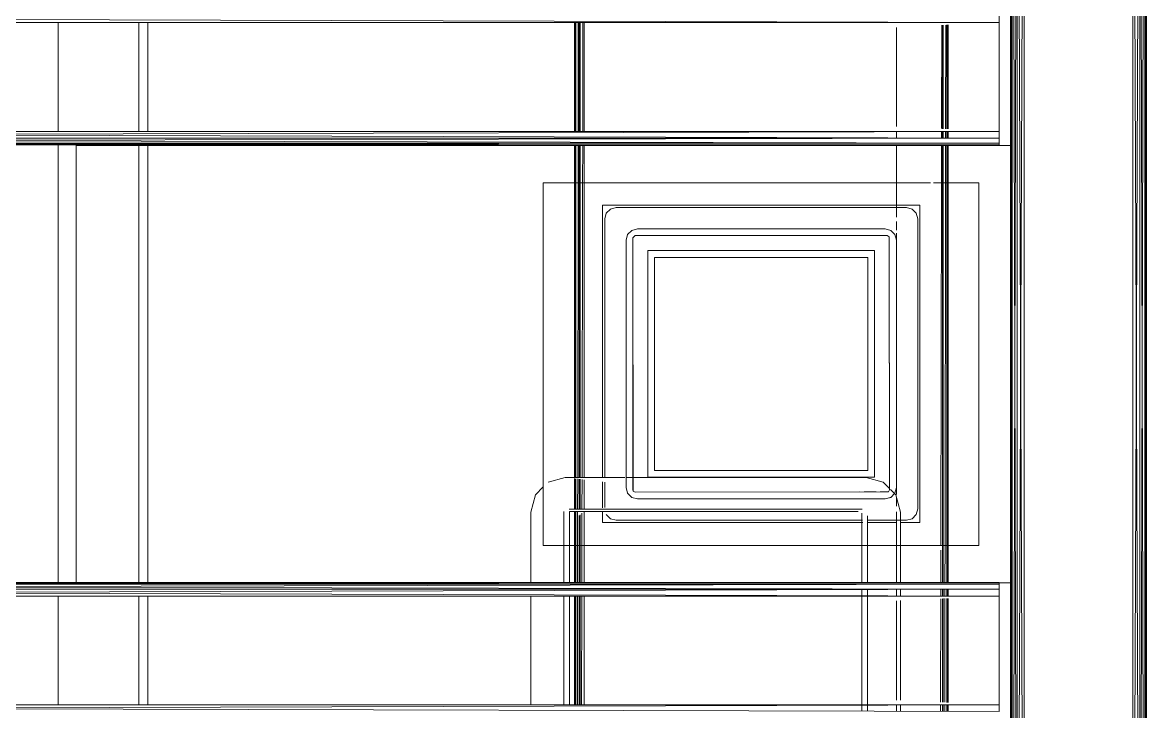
# Model space of a CAD drawing. Header units: inches. Extents: x 0 to 1536, y 72 to 1354.
# Drawn here: x 933.12 to 942.87, y 151.16 to 157.14 of the extents above; entities that cross this region are included whole.
import ezdxf

# ---------------------------------------------------------------- set-up
doc = ezdxf.new("R2010")
doc.units = ezdxf.units.IN
doc.header["$MEASUREMENT"] = 0
doc.layers.add('G-IMPT', color=8, linetype='Continuous', lineweight=9)
doc.layers.add('I-FURN-PNLS', color=30, linetype='Continuous', lineweight=9)

# ---------------------------------------------------------------- blocks, each defined once
blk = doc.blocks.new('WORKSTATION_1 - NCARB Leverage OPT A_dwg_3_YSYS92454-7491123-Level XX  POWER _ SIGNAL')
at = {"layer": 'G-IMPT'}
for p, q in [((23.3307, 9.6437), (23.3307, 3.8622)), ((23.3307, 9.6437), (23.3307, -5.7106)), ((23.3307, 9.6437), (23.3465, -5.7106)), ((23.3465, 9.6437), (23.3307, -5.7106)), ((23.3465, 9.6437), (23.3898, -5.7106)), ((23.3465, 9.6437), (23.3465, -5.7106)), ((23.3898, 9.6437), (23.3465, -5.7106)), ((23.3898, 9.6437), (23.3898, -5.7106)), ((23.3898, 9.6437), (23.4488, -5.7106)), ((23.4488, 9.6437), (23.3898, -5.7106)), ((23.3898, 9.6437), (23.3898, -5.7106)), ((23.4488, 9.6437), (23.4488, -5.7106)), ((24.3937, 9.6437), (24.3937, -5.7106)), ((24.3937, 9.6437), (24.4528, -5.7106)), ((24.4528, 9.6437), (24.3937, -5.7106)), ((24.4528, 9.6437), (24.4528, -5.7106)), ((24.4528, 9.6437), (24.496, -5.7106)), ((24.496, 9.6437), (24.4528, -5.7106)), ((24.4528, 9.6437), (24.4528, -5.7106)), ((24.496, 9.6437), (24.496, -5.7106)), ((24.496, 9.6437), (24.5118, -5.7106)), ((24.5118, 9.6437), (24.496, -5.7106)), ((24.5118, 9.6437), (24.5118, -5.7106)), ((3.0354, 4.9886), (23.2323, 4.9295)), ((23.2323, 4.9886), (23.2323, 4.9295)), ((23.2323, 4.9295), (23.2323, 4.9886)), ((12.7598, 4.9295), (23.2323, 4.9295)), ((19.5456, 4.9295), (19.5456, 3.9846)), ((19.5456, 4.9295), (19.5456, 3.9846)), ((19.5534, 3.9846), (19.5539, 4.9295)), ((19.5571, 4.9295), (19.5571, 3.9846)), ((19.58, 4.9295), (19.5786, 3.9846)), ((19.5886, 4.9295), (19.5886, 3.9846)), ((19.5948, 4.9295), (19.5948, 3.9846)), ((19.5948, 4.9295), (19.5948, 3.9846)), ((19.6198, 4.9295), (19.6179, 3.9846)), ((19.6316, 3.9846), (19.6316, 4.9295)), ((22.7331, 4.008), (22.7349, 4.9063)), ((22.7404, 4.0077), (22.7404, 4.9065)), ((22.7404, 4.9065), (22.7404, 4.0077)), ((22.7466, 4.9068), (22.7466, 4.0074)), ((22.7695, 4.9079), (22.7682, 4.0064)), ((22.7781, 4.9083), (22.7781, 4.0059)), ((22.7865, 4.9087), (22.786, 4.0055)), ((22.7896, 4.9088), (22.7896, 4.0054)), ((22.7896, 4.0054), (22.7896, 4.9088)), ((23.2323, 4.9295), (23.2323, 3.9846)), ((23.2323, 4.9295), (23.2323, 3.9846)), ((3.0354, 3.9846), (23.2323, 3.9846)), ((3.0354, 3.9846), (23.2323, 3.9256)), ((3.0354, 3.9256), (23.2323, 3.9256)), ((3.0354, 3.8824), (23.2323, 3.9256)), ((3.0354, 3.9256), (23.2323, 3.9256)), ((3.0354, 3.9256), (23.2323, 3.8824)), ((12.7598, 3.954), (23.2323, 3.9846)), ((22.7329, 3.9271), (22.733, 3.9832)), ((22.7404, 3.927), (22.7404, 3.9832)), ((22.7404, 3.9832), (22.7404, 3.927)), ((22.7466, 3.9832), (22.7466, 3.927)), ((22.7682, 3.9833), (22.7681, 3.9269)), ((22.7781, 3.9833), (22.7781, 3.9269)), ((22.786, 3.9833), (22.786, 3.9269)), ((22.7896, 3.9834), (22.7896, 3.9269)), ((22.7896, 3.9269), (22.7896, 3.9834)), ((23.2323, 3.9846), (23.2323, 3.9256)), ((23.2323, 3.9846), (23.2323, 3.9256)), ((23.2323, 3.8824), (23.2323, 3.9256)), ((23.2323, 3.9256), (23.2323, 3.8824)), ((3.0354, 3.8824), (23.2323, 3.8824)), ((3.0354, 3.8824), (23.2323, 3.8665)), ((3.0354, 3.8824), (23.2323, 3.8824)), ((3.0354, 3.8665), (23.2323, 3.8665)), ((5.5118, 3.8685), (23.2323, 3.8824)), ((5.5118, 3.8665), (23.2323, 3.8665)), ((23.3307, 3.8622), (15.2205, 3.8622)), ((15.2205, 0.0665), (15.2205, 3.8622)), ((15.2205, 0.063), (15.2205, 3.8622)), ((23.3307, 3.8622), (15.2205, 3.8622)), ((19.5456, 3.8622), (19.5456, 3.5374)), ((19.5456, 3.8622), (19.5456, 3.5374)), ((19.5532, 3.5374), (19.5534, 3.8622)), ((19.5571, 3.8622), (19.5571, 3.5374)), ((19.5784, 3.8622), (19.5779, 3.5374)), ((19.5886, 3.8622), (19.5886, 3.5374)), ((19.5948, 3.8622), (19.5948, 3.5374)), ((19.5948, 3.8622), (19.5948, 3.5374)), ((19.6177, 3.8622), (19.6171, 3.5374)), ((19.6316, 3.5374), (19.6316, 3.8622)), ((22.7322, 3.5374), (22.7328, 3.8622)), ((22.7404, 3.5374), (22.7404, 3.8622)), ((22.7404, 3.8622), (22.7404, 3.5374)), ((22.7466, 3.8622), (22.7466, 3.5374)), ((22.768, 3.8622), (22.7675, 3.5374)), ((22.7781, 3.8622), (22.7781, 3.5374)), ((22.7859, 3.8622), (22.7858, 3.5374)), ((22.7896, 3.8622), (22.7896, 3.5374)), ((22.7896, 3.5374), (22.7896, 3.8622)), ((23.2323, 3.8665), (23.2323, 3.8824)), ((23.2323, 3.8665), (23.2323, 3.8824)), ((23.3307, 0.063), (23.3307, 3.8622)), ((23.3307, 3.8622), (23.3307, 0.063)), ((23.3307, 0.063), (23.3307, 3.8622)), ((19.2756, 1.9626), (19.2756, 3.5374)), ((19.2756, 3.5374), (22.6373, 3.5374)), ((19.2756, 3.5374), (22.6373, 3.5374)), ((19.2756, 0.3878), (19.2756, 3.5374)), ((19.5456, 3.5374), (19.5456, 0.9774)), ((19.5456, 3.5374), (19.5456, 0.9774)), ((19.5518, 0.9774), (19.5532, 3.5374)), ((19.5571, 3.5374), (19.5571, 0.9774)), ((19.5779, 3.5374), (19.5743, 0.9774)), ((19.5886, 3.5374), (19.5886, 0.9774)), ((19.5948, 3.5374), (19.5948, 0.9774)), ((19.5948, 3.5374), (19.5948, 0.9774)), ((19.6171, 3.5374), (19.612, 0.9774)), ((19.6316, 0.9774), (19.6316, 3.5374)), ((22.6642, 3.5374), (23.0551, 3.5374)), ((22.6642, 3.5374), (23.0551, 3.5374)), ((22.726, 0.3878), (22.7322, 3.5374)), ((22.7404, 0.3878), (22.7404, 3.5374)), ((22.7404, 3.5374), (22.7404, 0.3878)), ((22.7466, 3.5374), (22.7466, 0.3878)), ((22.7675, 3.5374), (22.763, 0.3878)), ((22.7781, 3.5374), (22.7781, 0.3878)), ((22.7858, 3.5374), (22.7841, 0.3878)), ((22.7896, 3.5374), (22.7896, 0.3878)), ((22.7896, 0.3878), (22.7896, 3.5374)), ((23.0551, 0.3878), (23.0551, 3.5374)), ((23.0551, 0.3878), (23.0551, 3.5374)), ((19.7896, 3.3425), (22.3431, 3.3425)), ((19.7896, 0.9774), (19.7896, 3.3425)), ((19.7896, 0.9774), (19.7896, 3.3425)), ((19.7896, 3.3425), (22.3431, 3.3425)), ((19.9075, 3.3228), (19.8583, 3.3096)), ((19.9075, 3.3228), (19.8583, 3.3096)), ((19.8583, 3.3096), (19.9075, 3.3228)), ((22.3431, 3.3228), (19.9075, 3.3228)), ((22.4272, 3.3228), (19.9075, 3.3228)), ((22.3431, 3.3425), (22.5456, 3.3425)), ((22.3431, 3.3425), (22.5456, 3.3425)), ((22.4272, 3.3228), (22.3431, 3.3228)), ((22.4272, 3.3228), (22.4764, 3.3096)), ((22.4764, 3.3096), (22.4272, 3.3228)), ((22.4272, 3.3228), (22.4764, 3.3096)), ((22.5456, 0.5866), (22.5456, 3.3425)), ((22.5456, 0.5866), (22.5456, 3.3425)), ((19.8091, 3.2244), (19.8222, 3.2736)), ((19.8091, 3.2244), (19.8222, 3.2736)), ((19.8091, 3.2244), (19.8222, 3.2736)), ((19.8091, 0.9774), (19.8091, 3.2244)), ((19.8091, 0.9774), (19.8091, 3.2244)), ((19.8222, 3.2736), (19.8583, 3.3096)), ((19.8583, 3.3096), (19.8222, 3.2736)), ((19.8222, 3.2736), (19.8583, 3.3096)), ((22.4764, 3.3096), (22.5124, 3.2736)), ((22.5124, 3.2736), (22.4764, 3.3096)), ((22.4764, 3.3096), (22.5124, 3.2736)), ((22.5256, 3.2244), (22.5124, 3.2736)), ((22.5256, 3.2244), (22.5124, 3.2736)), ((22.5124, 3.2736), (22.5256, 3.2244)), ((22.5256, 0.7047), (22.5256, 3.2244)), ((22.5256, 0.7047), (22.5256, 3.2244)), ((20.0433, 3.1246), (20.0073, 3.0886)), ((20.0073, 3.0886), (20.0433, 3.1246)), ((20.0073, 3.0886), (20.0433, 3.1246)), ((20.0925, 3.1378), (20.0433, 3.1246)), ((20.0433, 3.1246), (20.0925, 3.1378)), ((20.0433, 3.1246), (20.0925, 3.1378)), ((22.2421, 3.1378), (20.0925, 3.1378)), ((22.2421, 3.1378), (20.0925, 3.1378)), ((22.2913, 3.1246), (22.2421, 3.1378)), ((22.2421, 3.1378), (22.2913, 3.1246)), ((22.2421, 3.1378), (22.2913, 3.1246)), ((22.3274, 3.0886), (22.2913, 3.1246)), ((22.2913, 3.1246), (22.3274, 3.0886)), ((22.2913, 3.1246), (22.3274, 3.0886)), ((20.0073, 3.0886), (19.9941, 3.0394)), ((19.9941, 3.0394), (20.0073, 3.0886)), ((19.9941, 3.0394), (20.0073, 3.0886)), ((19.9941, 0.9865), (19.9941, 3.0394)), ((19.9941, 0.8898), (19.9941, 3.0394)), ((20.0728, 3.0787), (20.0532, 3.0591)), ((20.0728, 3.0787), (20.0532, 3.0591)), ((20.0728, 3.0787), (20.0532, 3.0591)), ((20.0532, 3.0591), (20.0532, 0.9774)), ((20.0532, 3.0591), (20.0558, 0.8602)), ((20.0532, 3.0591), (20.0532, 2.5959)), ((22.2618, 3.0787), (20.0728, 3.0787)), ((22.2618, 3.0787), (20.0728, 3.0787)), ((22.2618, 3.0787), (22.2789, 3.0689)), ((22.2618, 3.0787), (22.2789, 3.0689)), ((22.2618, 3.0787), (22.2789, 3.0689)), ((22.2789, 3.0689), (22.2815, 0.8824)), ((22.2789, 3.0689), (22.2815, 0.8701)), ((22.3406, 3.0394), (22.3274, 3.0886)), ((22.3406, 3.0394), (22.3274, 3.0886)), ((22.3406, 3.0394), (22.3274, 3.0886)), ((22.3406, 0.8898), (22.3406, 3.0394)), ((22.3406, 0.8898), (22.3406, 3.0394)), ((20.1831, 0.9803), (20.1831, 2.9488)), ((22.1516, 2.9488), (20.1831, 2.9488)), ((22.1516, 2.9488), (20.1831, 2.9488)), ((20.1831, 2.9488), (20.1831, 0.9803)), ((22.1516, 0.9803), (22.1516, 2.9488)), ((22.1516, 2.9488), (22.1516, 0.9803)), ((22.0925, 2.8898), (20.2421, 2.8898)), ((20.2421, 1.0394), (20.2421, 2.8898)), ((20.2421, 2.8898), (22.0925, 2.8898)), ((20.2421, 1.0394), (20.2421, 2.8898)), ((22.0925, 1.0394), (22.0925, 2.8898)), ((22.0925, 2.8898), (22.0925, 1.0394)), ((20.0532, 2.5959), (20.0532, 1.8505)), ((19.2756, 0.3878), (19.2756, 1.9626)), ((20.0532, 1.8505), (20.0532, 1.6918)), ((20.0532, 1.6918), (20.0532, 0.8701)), ((19.9941, 0.9169), (19.9941, 0.9774)), ((20.0532, 0.9774), (20.0532, 0.9101)), ((20.1831, 0.9803), (22.1516, 0.9803)), ((20.1831, 0.9803), (22.1516, 0.9803)), ((22.0925, 1.0394), (20.2421, 1.0394)), ((20.2421, 1.0394), (22.0925, 1.0394)), ((19.5456, 0.9683), (19.5456, 0.7018)), ((19.5456, 0.9683), (19.5456, 0.7018)), ((19.5517, 0.7018), (19.5518, 0.9676)), ((19.5571, 0.967), (19.5571, 0.7018)), ((19.5743, 0.965), (19.5739, 0.7018)), ((19.5886, 0.9634), (19.5886, 0.7018)), ((19.5948, 0.9627), (19.5948, 0.7018)), ((19.5948, 0.9627), (19.5948, 0.7018)), ((19.612, 0.9607), (19.6115, 0.7018)), ((19.6316, 0.7018), (19.6316, 0.9585)), ((19.7896, 0.715), (19.7896, 0.9403)), ((19.7896, 0.715), (19.7896, 0.9403)), ((19.8091, 0.7173), (19.8091, 0.9381)), ((19.8091, 0.7173), (19.8091, 0.9381)), ((19.9941, 0.8898), (20.0073, 0.8406)), ((19.9941, 0.8898), (20.0073, 0.8406)), ((19.9941, 0.8898), (20.0073, 0.8406)), ((22.3274, 0.8406), (22.3406, 0.8898)), ((22.3274, 0.8406), (22.3406, 0.8898)), ((22.3274, 0.8406), (22.3406, 0.8898)), ((20.0073, 0.8406), (20.0433, 0.8045)), ((20.0073, 0.8406), (20.0433, 0.8045)), ((20.0073, 0.8406), (20.0433, 0.8045)), ((20.0433, 0.8045), (20.0925, 0.7913)), ((20.0433, 0.8045), (20.0925, 0.7913)), ((20.0433, 0.8045), (20.0925, 0.7913)), ((20.0532, 0.8701), (20.0558, 0.8602)), ((20.0558, 0.8602), (20.0532, 0.8701)), ((20.0728, 0.8504), (20.0558, 0.8602)), ((20.0728, 0.8504), (20.0558, 0.8602)), ((20.0728, 0.8504), (20.0558, 0.8602)), ((22.2717, 0.853), (20.0728, 0.8504)), ((22.0207, 0.8527), (20.0728, 0.8504)), ((20.0925, 0.7913), (22.0492, 0.7913)), ((20.0925, 0.7913), (22.2421, 0.7913)), ((22.0547, 0.7913), (22.1208, 0.7913)), ((22.1654, 0.8529), (22.062, 0.8528)), ((22.1556, 0.7913), (22.2421, 0.7913)), ((22.2717, 0.853), (22.2002, 0.8529)), ((22.2421, 0.7913), (22.2913, 0.8045)), ((22.2421, 0.7913), (22.2913, 0.8045)), ((22.2421, 0.7913), (22.2865, 0.8032)), ((22.2815, 0.8701), (22.2717, 0.853)), ((22.2815, 0.8701), (22.2717, 0.853)), ((22.2815, 0.8701), (22.2717, 0.853)), ((22.2913, 0.8045), (22.3274, 0.8406)), ((22.2913, 0.8045), (22.3274, 0.8406)), ((22.2913, 0.8045), (22.3274, 0.8406)), ((22.5256, 0.7047), (22.5124, 0.6555)), ((22.5256, 0.7047), (22.5124, 0.6555)), ((22.5256, 0.7047), (22.5124, 0.6555)), ((19.5456, 0.6821), (19.5456, 0.3878)), ((19.5456, 0.6821), (19.5456, 0.3878)), ((19.5515, 0.3878), (19.5517, 0.6821)), ((19.5571, 0.6821), (19.5571, 0.3878)), ((19.5738, 0.6821), (19.5734, 0.3878)), ((19.5886, 0.6486), (19.5886, 0.3878)), ((19.5948, 0.6538), (19.5948, 0.3878)), ((19.5948, 0.6538), (19.5948, 0.3878)), ((19.6114, 0.6677), (19.6109, 0.3878)), ((19.6316, 0.3878), (19.6316, 0.6821)), ((19.7896, 0.5866), (19.7896, 0.6821)), ((19.7896, 0.5866), (19.7896, 0.6821)), ((19.7896, 0.5866), (22.0492, 0.5866)), ((22.0492, 0.5866), (19.7896, 0.5866)), ((19.8583, 0.6195), (19.8222, 0.6555)), ((19.8222, 0.6555), (19.8583, 0.6195)), ((19.8583, 0.6195), (19.8222, 0.6555)), ((19.9075, 0.6063), (19.8583, 0.6195)), ((19.8583, 0.6195), (19.9075, 0.6063)), ((19.9075, 0.6063), (19.8583, 0.6195)), ((19.9075, 0.6063), (22.0476, 0.6063)), ((19.9075, 0.6063), (22.0476, 0.6063)), ((22.0908, 0.6063), (22.3431, 0.6063)), ((22.0908, 0.6063), (22.3762, 0.6063)), ((22.0908, 0.5866), (22.3431, 0.5866)), ((22.3431, 0.5866), (22.0908, 0.5866)), ((22.3762, 0.6063), (22.4272, 0.6063)), ((22.3762, 0.6063), (22.4272, 0.6063)), ((22.3762, 0.5866), (22.5456, 0.5866)), ((22.5456, 0.5866), (22.3762, 0.5866)), ((22.4272, 0.6063), (22.4764, 0.6195)), ((22.4272, 0.6063), (22.4764, 0.6195)), ((22.4764, 0.6195), (22.4272, 0.6063)), ((22.5124, 0.6555), (22.4764, 0.6195)), ((22.4764, 0.6195), (22.5124, 0.6555)), ((22.5124, 0.6555), (22.4764, 0.6195)), ((19.2756, 0.3878), (22.6373, 0.3878)), ((19.2756, 0.3878), (23.0551, 0.3878)), ((19.5456, 0.3878), (19.5456, 0.0665)), ((19.5456, 0.3878), (19.5456, 0.0665)), ((19.5514, 0.0665), (19.5515, 0.3878)), ((19.5571, 0.3878), (19.5571, 0.0665)), ((19.5734, 0.3878), (19.573, 0.0665)), ((19.5886, 0.3878), (19.5886, 0.0665)), ((19.5948, 0.3878), (19.5948, 0.0665)), ((19.5948, 0.3878), (19.5948, 0.0665)), ((19.6109, 0.3878), (19.6103, 0.0665)), ((19.6316, 0.0665), (19.6316, 0.3878)), ((22.6642, 0.3878), (23.0551, 0.3878)), ((22.7253, 0.0665), (22.7259, 0.3463)), ((22.7404, 0.0665), (22.7404, 0.3878)), ((22.7404, 0.3878), (22.7404, 0.0665)), ((22.7466, 0.3878), (22.7466, 0.0665)), ((22.763, 0.3878), (22.7625, 0.0665)), ((22.7781, 0.3878), (22.7781, 0.0665)), ((22.7841, 0.3878), (22.7839, 0.0665)), ((22.7896, 0.3878), (22.7896, 0.0665)), ((22.7896, 0.0665), (22.7896, 0.3878)), ((3.0354, 0.0665), (23.2323, 0.0665)), ((3.0354, 0.0507), (18.7097, 0.063)), ((3.0354, 0.0507), (23.2323, 0.0507)), ((3.0354, 0.0075), (23.2323, 0.0507)), ((3.0354, 0.0507), (23.2323, 0.0507)), ((3.0354, 0.0507), (23.2323, 0.0075)), ((3.0354, 0.0075), (23.2323, 0.0075)), ((3.0354, 0.0075), (23.2323, -0.0516)), ((3.0354, 0.0075), (23.2323, 0.0075)), ((5.5118, 0.0665), (15.228, 0.0665)), ((5.5118, 0.0646), (23.2323, 0.0507)), ((12.7598, -0.0231), (23.2323, 0.0075)), ((23.2323, 0.063), (15.2205, 0.063)), ((23.3307, 0.063), (15.2205, 0.063)), ((15.228, 0.0665), (23.2323, 0.0665)), ((18.7097, 0.063), (23.2323, 0.0665)), ((22.7251, -0.0501), (22.7252, 0.006)), ((22.7404, -0.0501), (22.7404, 0.006)), ((22.7404, 0.006), (22.7404, -0.0501)), ((22.7466, 0.0061), (22.7466, -0.0502)), ((22.7624, 0.0061), (22.7624, -0.0502)), ((22.7781, 0.0062), (22.7781, -0.0502)), ((22.7839, 0.0062), (22.7839, -0.0503)), ((22.7896, 0.0062), (22.7896, -0.0503)), ((22.7896, -0.0503), (22.7896, 0.0062)), ((23.2323, 0.0507), (23.2323, 0.0665)), ((23.2323, 0.0665), (23.2323, 0.0507)), ((23.3307, 0.063), (23.2323, 0.063)), ((23.2323, 0.0075), (23.2323, 0.0507)), ((23.2323, 0.0507), (23.2323, 0.0075)), ((23.2323, 0.0075), (23.2323, -0.0516)), ((23.2323, -0.0516), (23.2323, 0.0075)), ((23.3307, 0.063), (23.3307, -5.7106)), ((12.7598, -0.0516), (23.2323, -0.0516)), ((19.5456, -0.0516), (19.5456, -0.9965)), ((19.5456, -0.0516), (19.5456, -0.9965)), ((19.5508, -0.9965), (19.5513, -0.0516)), ((19.5571, -0.0516), (19.5571, -0.9965)), ((19.5728, -0.0516), (19.5714, -0.9965)), ((19.5886, -0.0516), (19.5886, -0.9965)), ((19.5948, -0.0516), (19.5948, -0.9965)), ((19.5948, -0.0516), (19.5948, -0.9965)), ((19.61, -0.0516), (19.6082, -0.9965)), ((19.6316, -0.9965), (19.6316, -0.0516)), ((22.7233, -0.9726), (22.7251, -0.0753)), ((22.7404, -0.9734), (22.7404, -0.0746)), ((22.7404, -0.0746), (22.7404, -0.9734)), ((22.7466, -0.0743), (22.7466, -0.9737)), ((22.7623, -0.0736), (22.761, -0.9744)), ((22.7781, -0.0728), (22.7781, -0.9752)), ((22.7839, -0.0726), (22.7834, -0.9755)), ((22.7896, -0.0723), (22.7896, -0.9757)), ((22.7896, -0.9757), (22.7896, -0.0723)), ((23.2323, -0.0516), (23.2323, -0.9965)), ((23.2323, -0.0516), (23.2323, -0.9965)), ((3.0354, -0.9965), (23.2323, -0.9965)), ((3.0354, -0.9965), (23.2323, -1.0555)), ((12.7598, -1.0271), (23.2323, -0.9965)), ((22.7231, -1.054), (22.7233, -0.9979)), ((22.7404, -1.0541), (22.7404, -0.9979)), ((22.7404, -0.9979), (22.7404, -1.0541)), ((22.7466, -0.9979), (22.7466, -1.0541)), ((22.761, -0.9978), (22.7609, -1.0541)), ((22.7781, -0.9978), (22.7781, -1.0542)), ((22.7834, -0.9978), (22.7833, -1.0542)), ((22.7896, -0.9978), (22.7896, -1.0542)), ((22.7896, -1.0542), (22.7896, -0.9978)), ((23.2323, -0.9965), (23.2323, -1.0555)), ((23.2323, -0.9965), (23.2323, -1.0555))]:
    blk.add_line(p, q, dxfattribs=at)
blk = doc.blocks.new('WORKSTATION_1 - NCARB Leverage OPT A_dwg_3_UGHS1672R-7491110-Level XX  POWER _ SIGNAL')
at = {"layer": 'G-IMPT'}
for p, q in [((9.28, 6.5), (10.1417, 6.5)), ((9.28, 6.5), (10.1417, 6.5)), ((10.1859, 6.5), (10.2397, 6.5)), ((10.1859, 6.5), (10.2397, 6.5)), ((10.3057, 6.5), (10.6305, 6.5)), ((10.3057, 6.5), (10.6305, 6.5)), ((10.6305, 6.5), (10.8517, 6.5)), ((10.6305, 6.5), (10.8517, 6.5)), ((10.8517, 6.5), (10.9291, 6.5)), ((10.8517, 6.5), (10.9291, 6.5)), ((10.9677, 6.5), (11.0424, 6.5)), ((10.9677, 6.5), (11.0424, 6.5)), ((11.0685, 6.5), (13.2458, 6.5)), ((11.0685, 6.5), (13.2458, 6.5)), ((13.2807, 6.5), (13.3381, 6.5)), ((13.2807, 6.5), (13.3381, 6.5)), ((13.3402, 6.493), (13.2948, 6.4476)), ((13.3402, 6.493), (13.2948, 6.4476)), ((13.3402, 6.493), (13.2948, 6.4476)), ((13.4898, 6.5331), (13.3402, 6.493)), ((13.4898, 6.5331), (13.3402, 6.493)), ((13.4898, 6.5331), (13.3402, 6.493)), ((13.3663, 6.5), (13.4389, 6.5)), ((13.3663, 6.5), (13.4389, 6.5)), ((13.4894, 6.5), (13.5549, 6.5)), ((13.4894, 6.5), (13.5549, 6.5)), ((13.7801, 6.5331), (13.4898, 6.5331)), ((13.7801, 6.5331), (13.4898, 6.5331)), ((13.5549, 6.5), (13.7801, 6.5)), ((13.5549, 6.5), (13.7801, 6.5)), ((14.1014, 6.5331), (13.7801, 6.5331)), ((14.1014, 6.5331), (13.7801, 6.5331)), ((13.7801, 6.5), (14.1014, 6.5)), ((13.7801, 6.5), (14.1014, 6.5)), ((14.217, 6.5331), (14.1629, 6.5331)), ((14.217, 6.5331), (14.1629, 6.5331)), ((14.163, 6.5), (14.2169, 6.5)), ((14.163, 6.5), (14.2169, 6.5)), ((15.1243, 6.5331), (14.2595, 6.5331)), ((15.1243, 6.5331), (14.2595, 6.5331)), ((14.2611, 6.5), (15.1228, 6.5)), ((14.2611, 6.5), (15.1228, 6.5)), ((15.2209, 6.5331), (15.1669, 6.5331)), ((15.2209, 6.5331), (15.1669, 6.5331)), ((15.167, 6.5), (15.2208, 6.5)), ((15.167, 6.5), (15.2208, 6.5)), ((13.2306, 6.3835), (13.1906, 6.2339)), ((13.2306, 6.3835), (13.1906, 6.2339)), ((13.2306, 6.3835), (13.1906, 6.2339)), ((13.2859, 6.4387), (13.2306, 6.3835)), ((13.2859, 6.4387), (13.2306, 6.3835)), ((13.2859, 6.4387), (13.2306, 6.3835)), ((13.7801, 6.2476), (13.5241, 6.2476)), ((13.5616, 6.2476), (13.7801, 6.2476)), ((13.7801, 6.2476), (14.1007, 6.2476)), ((14.1007, 6.2476), (13.7801, 6.2476)), ((14.1638, 6.2476), (14.2161, 6.2476)), ((14.2161, 6.2476), (14.1638, 6.2476)), ((14.2195, 6.2476), (15.1644, 6.2476)), ((15.1644, 6.2476), (14.2195, 6.2476)), ((15.1677, 6.2476), (15.2201, 6.2476)), ((15.2201, 6.2476), (15.1677, 6.2476)), ((13.1906, 6.2339), (13.1906, 4.2125)), ((13.1906, 6.2339), (13.1906, 4.2125)), ((13.4661, 4.1598), (13.4661, 6.2008)), ((13.4661, 3.6567), (13.4661, 6.2008)), ((13.4858, 3.6591), (13.4858, 6.166)), ((13.4858, 3.6591), (13.4858, 6.166)), ((13.501, 6.1984), (13.7801, 6.1984)), ((13.501, 6.1984), (13.7801, 6.1984)), ((13.7801, 6.1984), (14.1014, 6.1984)), ((13.7801, 6.1984), (14.1014, 6.1984)), ((14.1639, 6.1984), (14.216, 6.1984)), ((14.1639, 6.1984), (14.216, 6.1984)), ((14.2195, 6.1984), (15.1644, 6.1984)), ((14.2195, 6.1984), (15.1644, 6.1984)), ((15.1678, 6.1984), (15.2199, 6.1984)), ((15.1678, 6.1984), (15.2199, 6.1984)), ((13.1906, 4.2125), (13.1906, 4.1534)), ((13.1906, 4.2125), (13.1906, 4.1534)), ((13.1906, 4.1399), (13.1906, 3.6236)), ((13.1906, 4.1399), (13.1906, 3.6236)), ((13.4661, 3.9689), (13.4661, 4.105)), ((13.4661, 3.8307), (13.4661, 3.9689)), ((13.4661, 3.6567), (13.4661, 3.8092)), ((13.1906, 3.6236), (13.2306, 3.474)), ((13.1906, 3.6236), (13.2306, 3.474)), ((13.1906, 3.6236), (13.2306, 3.474)), ((13.4858, 3.6591), (13.7801, 3.6591)), ((13.4858, 3.6591), (13.7801, 3.6591)), ((13.7801, 3.6591), (14.1014, 3.6591)), ((13.7801, 3.6591), (14.1014, 3.6591)), ((14.2195, 3.6591), (15.1644, 3.6591)), ((14.2195, 3.6591), (15.1644, 3.6591)), ((13.4864, 3.6098), (13.7801, 3.6098)), ((13.4864, 3.6098), (13.7801, 3.6098)), ((13.7801, 3.6098), (14.1007, 3.6098)), ((13.7801, 3.6098), (14.1007, 3.6098)), ((14.2195, 3.6098), (15.1644, 3.6098)), ((14.2195, 3.6098), (15.1644, 3.6098)), ((13.2722, 3.4325), (13.3402, 3.3645)), ((13.2722, 3.4325), (13.3402, 3.3645)), ((13.2722, 3.4325), (13.3402, 3.3645)), ((13.4898, 3.3244), (13.3402, 3.3645)), ((13.4898, 3.3244), (13.3402, 3.3645)), ((13.4898, 3.3244), (13.3402, 3.3645)), ((13.4898, 3.3244), (14.1014, 3.3244)), ((13.4898, 3.3244), (14.1014, 3.3244)), ((14.2195, 3.3244), (15.1644, 3.3244)), ((14.2195, 3.3244), (15.1644, 3.3244)), ((9.2384, 0), (10.1833, 0)), ((9.2384, 0), (10.1833, 0)), ((10.3057, 0), (14.1014, 0)), ((10.3057, 0), (14.1014, 0)), ((14.2195, 0), (15.1644, 0)), ((14.2195, 0), (15.1644, 0)), ((10.1833, -0.0787), (9.2384, -0.0787)), ((10.1833, -0.0787), (9.2384, -0.0787)), ((14.1014, -0.0787), (10.3057, -0.0787)), ((14.1014, -0.0787), (10.3057, -0.0787)), ((15.1644, -0.0787), (14.2195, -0.0787)), ((15.1644, -0.0787), (14.2195, -0.0787)), ((10.1833, -0.7795), (9.2384, -0.7795)), ((10.1833, -0.7795), (9.2384, -0.7795)), ((14.1014, -0.7795), (10.3014, -0.7795)), ((14.1014, -0.7795), (10.3014, -0.7795)), ((15.1644, -0.7795), (14.2195, -0.7795)), ((15.1644, -0.7795), (14.2195, -0.7795))]:
    blk.add_line(p, q, dxfattribs=at)
blk = doc.blocks.new('WORKSTATION_1 - Layout - Option A-7491167-Level XX  POWER _ SIGNAL')
at = {"layer": 'I-FURN-PNLS'}
for p, q in [((17.5, -58.1595), (17.5, -57.2146)), ((17.5787, -57.2146), (17.5787, -58.1595)), ((18.2795, -58.1595), (18.2795, -57.2146)), ((17.5, -62.0732), (17.5, -58.2776)), ((17.5787, -58.2776), (17.5787, -62.0732)), ((18.2795, -62.0776), (18.2795, -58.2776)), ((17.5, -63.1406), (17.5, -62.1957)), ((17.5787, -62.1957), (17.5787, -63.1406)), ((18.2795, -63.1406), (18.2795, -62.1957))]:
    blk.add_line(p, q, dxfattribs=at)
for name, p, rotation in [('WORKSTATION_1 - NCARB Leverage OPT A_dwg_3_UGHS1672R-7491110-Level XX  POWER _ SIGNAL', (17.5, -72.3789), 89.99999999999999), ('WORKSTATION_1 - NCARB Leverage OPT A_dwg_3_YSYS92454-7491123-Level XX  POWER _ SIGNAL', (33.3431, -58.211), 180)]:
    blk.add_blockref(name, p, dxfattribs=dict(rotation=rotation))

msp = doc.modelspace()

# ---------------------------------------------------------------- block references
at = {"layer": 'I-FURN-PNLS', "rotation": 180}
msp.add_blockref('WORKSTATION_1 - Layout - Option A-7491167-Level XX  POWER _ SIGNAL', (951.7045, 94.0005), dxfattribs=at)

doc.saveas('drawing.dxf')
